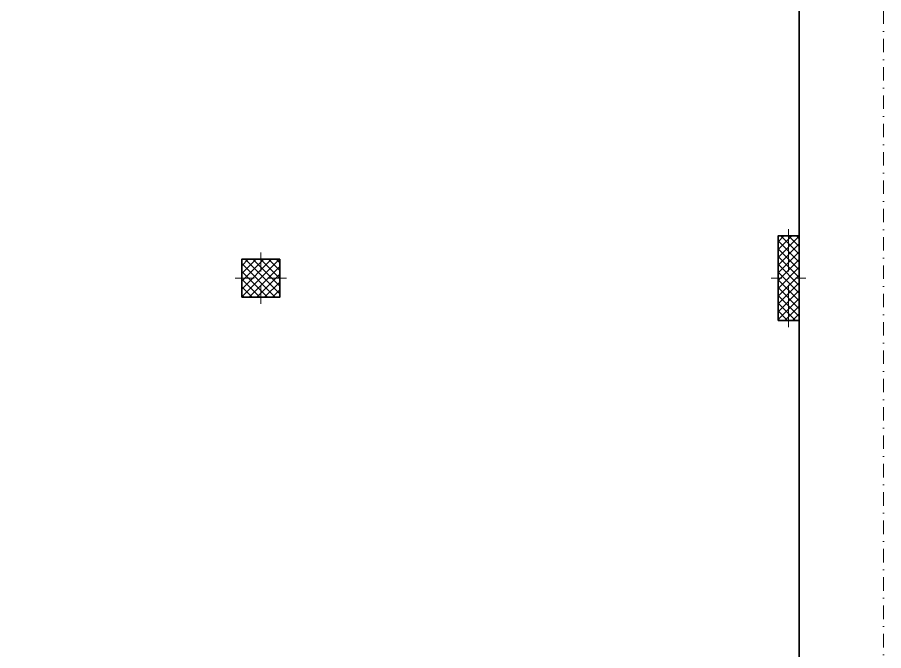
# Model space of a CAD drawing. Header units: millimetres. Extents: x -1862870 to -1833070, y -2748569 to -2679967.
# Drawn here: x -1848303 to -1838046, y -2700869 to -2693377 of the extents above; entities that cross this region are included whole.
import ezdxf

# ---------------------------------------------------------------- set-up
doc = ezdxf.new("R2010")
doc.units = ezdxf.units.MM
doc.header["$MEASUREMENT"] = 0
doc.linetypes.add('Dot & Dashed', pattern=[335.138881, 158.75, -88.194444, 0, -88.194437])
for name, color, linetype, lineweight in [('0_Pen_No__20', 1, 'Continuous', 0), ('A - Muret_Pen_No__6', 5, 'Continuous', 35), ('A - Shtyllat_Pen_No__101', 252, 'Continuous', 13), ('A - Shtyllat_Pen_No__22', 8, 'Continuous', 35)]:
    doc.layers.add(name, color=color, linetype=linetype, lineweight=lineweight)
doc.layers.add('0_Pen_No__61', color=7, linetype='Continuous', lineweight=20, true_color=0x6a6a6a)
doc.layers.add('A - Shtyllat', color=7, linetype='Continuous')
pattern_1 = [(45, (-3432101.99, -2046631.03), (-45.961939, 45.961939), []), (135, (-3432101.99, -2046631.03), (45.961939, 45.961939), [])]

# ---------------------------------------------------------------- blocks, each defined once
blk = doc.blocks.new('Column_11', base_point=(-1845421, -2696463))
at = {"layer": 'A - Shtyllat_Pen_No__101', "linetype": 'Continuous', "lineweight": 13}
h = blk.add_hatch(dxfattribs=at)
h.set_pattern_fill('Concrete_Block', color=252, style=0, pattern_type=2)
h.set_pattern_definition(pattern_1)
h.paths.add_polyline_path([(-1845646, -2696688), (-1845196, -2696688), (-1845196, -2696238), (-1845646, -2696238)])
at = {"layer": 'A - Shtyllat_Pen_No__101', "color": 252, "linetype": 'Continuous', "lineweight": 13}
for p, q in [((-1845421, -2696383), (-1845421, -2696158)), ((-1845501, -2696463), (-1845726, -2696463)), ((-1845421, -2696543), (-1845421, -2696768)), ((-1845341, -2696463), (-1845116, -2696463))]:
    blk.add_line(p, q, dxfattribs=at)
blk.add_point((-1845421, -2696463), dxfattribs=at)
at = {"layer": 'A - Shtyllat_Pen_No__22', "color": 8, "linetype": 'Continuous', "lineweight": 35, "flags": 128}
blk.add_lwpolyline([(-1845646, -2696688), (-1845196, -2696688), (-1845196, -2696238), (-1845646, -2696238)], close=True, dxfattribs=at)
blk = doc.blocks.new('Column_27', base_point=(-1839171, -2696463))
at = {"layer": 'A - Shtyllat_Pen_No__101', "linetype": 'Continuous', "lineweight": 13}
h = blk.add_hatch(dxfattribs=at)
h.set_pattern_fill('Concrete_Block', color=252, style=0, pattern_type=2)
h.set_pattern_definition(pattern_1)
h.paths.add_polyline_path([(-1839296, -2696963), (-1839046, -2696963), (-1839046, -2695963), (-1839296, -2695963)])
at = {"layer": 'A - Shtyllat_Pen_No__101', "color": 252, "linetype": 'Continuous', "lineweight": 13}
for p, q in [((-1839171, -2696383), (-1839171, -2695883)), ((-1839251, -2696463), (-1839376, -2696463)), ((-1839171, -2696543), (-1839171, -2697043)), ((-1839091, -2696463), (-1838966, -2696463))]:
    blk.add_line(p, q, dxfattribs=at)
blk.add_point((-1839171, -2696463), dxfattribs=at)
at = {"layer": 'A - Shtyllat_Pen_No__22', "color": 8, "linetype": 'Continuous', "lineweight": 35, "flags": 128}
blk.add_lwpolyline([(-1839296, -2696963), (-1839046, -2696963), (-1839046, -2695963), (-1839296, -2695963)], close=True, dxfattribs=at)
blk = doc.blocks.new('Column_30', base_point=(-1845421, -2696463))
at = {"layer": 'A - Shtyllat_Pen_No__101', "linetype": 'Continuous', "lineweight": 13}
h = blk.add_hatch(dxfattribs=at)
h.set_pattern_fill('Concrete_Block', color=252, style=0, pattern_type=2)
h.set_pattern_definition(pattern_1)
h.paths.add_polyline_path([(-1845646, -2696688), (-1845196, -2696688), (-1845196, -2696238), (-1845646, -2696238)])
at = {"layer": 'A - Shtyllat_Pen_No__101', "color": 252, "linetype": 'Continuous', "lineweight": 13}
for p, q in [((-1845421, -2696383), (-1845421, -2696158)), ((-1845501, -2696463), (-1845726, -2696463)), ((-1845421, -2696543), (-1845421, -2696768)), ((-1845341, -2696463), (-1845116, -2696463))]:
    blk.add_line(p, q, dxfattribs=at)
blk.add_point((-1845421, -2696463), dxfattribs=at)
at = {"layer": 'A - Shtyllat_Pen_No__22', "color": 8, "linetype": 'Continuous', "lineweight": 35, "flags": 128}
blk.add_lwpolyline([(-1845646, -2696688), (-1845196, -2696688), (-1845196, -2696238), (-1845646, -2696238)], close=True, dxfattribs=at)
blk = doc.blocks.new('Column_32', base_point=(-1839171, -2696463))
at = {"layer": 'A - Shtyllat_Pen_No__101', "linetype": 'Continuous', "lineweight": 13}
h = blk.add_hatch(dxfattribs=at)
h.set_pattern_fill('Concrete_Block', color=252, style=0, pattern_type=2)
h.set_pattern_definition(pattern_1)
h.paths.add_polyline_path([(-1839296, -2696963), (-1839046, -2696963), (-1839046, -2695963), (-1839296, -2695963)])
at = {"layer": 'A - Shtyllat_Pen_No__101', "color": 252, "linetype": 'Continuous', "lineweight": 13}
for p, q in [((-1839171, -2696383), (-1839171, -2695883)), ((-1839251, -2696463), (-1839376, -2696463)), ((-1839171, -2696543), (-1839171, -2697043)), ((-1839091, -2696463), (-1838966, -2696463))]:
    blk.add_line(p, q, dxfattribs=at)
blk.add_point((-1839171, -2696463), dxfattribs=at)
at = {"layer": 'A - Shtyllat_Pen_No__22', "color": 8, "linetype": 'Continuous', "lineweight": 35, "flags": 128}
blk.add_lwpolyline([(-1839296, -2696963), (-1839046, -2696963), (-1839046, -2695963), (-1839296, -2695963)], close=True, dxfattribs=at)
blk = doc.blocks.new('Column_56', base_point=(-1845421, -2696463))
at = {"layer": 'A - Shtyllat_Pen_No__101', "linetype": 'Continuous', "lineweight": 13}
h = blk.add_hatch(dxfattribs=at)
h.set_pattern_fill('Concrete_Block', color=252, style=0, pattern_type=2)
h.set_pattern_definition(pattern_1)
h.paths.add_polyline_path([(-1845646, -2696688), (-1845196, -2696688), (-1845196, -2696238), (-1845646, -2696238)])
at = {"layer": 'A - Shtyllat_Pen_No__101', "color": 252, "linetype": 'Continuous', "lineweight": 13}
for p, q in [((-1845421, -2696383), (-1845421, -2696158)), ((-1845501, -2696463), (-1845726, -2696463)), ((-1845421, -2696543), (-1845421, -2696768)), ((-1845341, -2696463), (-1845116, -2696463))]:
    blk.add_line(p, q, dxfattribs=at)
blk.add_point((-1845421, -2696463), dxfattribs=at)
at = {"layer": 'A - Shtyllat_Pen_No__22', "color": 8, "linetype": 'Continuous', "lineweight": 35, "flags": 128}
blk.add_lwpolyline([(-1845646, -2696688), (-1845196, -2696688), (-1845196, -2696238), (-1845646, -2696238)], close=True, dxfattribs=at)
blk = doc.blocks.new('Column_74', base_point=(-1839171, -2696463))
at = {"layer": 'A - Shtyllat_Pen_No__101', "linetype": 'Continuous', "lineweight": 13}
h = blk.add_hatch(dxfattribs=at)
h.set_pattern_fill('Concrete_Block', color=252, style=0, pattern_type=2)
h.set_pattern_definition(pattern_1)
h.paths.add_polyline_path([(-1839296, -2696963), (-1839046, -2696963), (-1839046, -2695963), (-1839296, -2695963)])
at = {"layer": 'A - Shtyllat_Pen_No__101', "color": 252, "linetype": 'Continuous', "lineweight": 13}
for p, q in [((-1839171, -2696383), (-1839171, -2695883)), ((-1839251, -2696463), (-1839376, -2696463)), ((-1839171, -2696543), (-1839171, -2697043)), ((-1839091, -2696463), (-1838966, -2696463))]:
    blk.add_line(p, q, dxfattribs=at)
blk.add_point((-1839171, -2696463), dxfattribs=at)
at = {"layer": 'A - Shtyllat_Pen_No__22', "color": 8, "linetype": 'Continuous', "lineweight": 35, "flags": 128}
blk.add_lwpolyline([(-1839296, -2696963), (-1839046, -2696963), (-1839046, -2695963), (-1839296, -2695963)], close=True, dxfattribs=at)
blk = doc.blocks.new('Column_78', base_point=(-1845421, -2696463))
at = {"layer": 'A - Shtyllat_Pen_No__101', "linetype": 'Continuous', "lineweight": 13}
h = blk.add_hatch(dxfattribs=at)
h.set_pattern_fill('Concrete_Block', color=252, style=0, pattern_type=2)
h.set_pattern_definition(pattern_1)
h.paths.add_polyline_path([(-1845646, -2696688), (-1845196, -2696688), (-1845196, -2696238), (-1845646, -2696238)])
at = {"layer": 'A - Shtyllat_Pen_No__101', "color": 252, "linetype": 'Continuous', "lineweight": 13}
for p, q in [((-1845421, -2696383), (-1845421, -2696158)), ((-1845501, -2696463), (-1845726, -2696463)), ((-1845421, -2696543), (-1845421, -2696768)), ((-1845341, -2696463), (-1845116, -2696463))]:
    blk.add_line(p, q, dxfattribs=at)
blk.add_point((-1845421, -2696463), dxfattribs=at)
at = {"layer": 'A - Shtyllat_Pen_No__22', "color": 8, "linetype": 'Continuous', "lineweight": 35, "flags": 128}
blk.add_lwpolyline([(-1845646, -2696688), (-1845196, -2696688), (-1845196, -2696238), (-1845646, -2696238)], close=True, dxfattribs=at)
blk = doc.blocks.new('Column_80', base_point=(-1839171, -2696463))
at = {"layer": 'A - Shtyllat_Pen_No__101', "linetype": 'Continuous', "lineweight": 13}
h = blk.add_hatch(dxfattribs=at)
h.set_pattern_fill('Concrete_Block', color=252, style=0, pattern_type=2)
h.set_pattern_definition(pattern_1)
h.paths.add_polyline_path([(-1839296, -2696963), (-1839046, -2696963), (-1839046, -2695963), (-1839296, -2695963)])
at = {"layer": 'A - Shtyllat_Pen_No__101', "color": 252, "linetype": 'Continuous', "lineweight": 13}
for p, q in [((-1839171, -2696383), (-1839171, -2695883)), ((-1839251, -2696463), (-1839376, -2696463)), ((-1839171, -2696543), (-1839171, -2697043)), ((-1839091, -2696463), (-1838966, -2696463))]:
    blk.add_line(p, q, dxfattribs=at)
blk.add_point((-1839171, -2696463), dxfattribs=at)
at = {"layer": 'A - Shtyllat_Pen_No__22', "color": 8, "linetype": 'Continuous', "lineweight": 35, "flags": 128}
blk.add_lwpolyline([(-1839296, -2696963), (-1839046, -2696963), (-1839046, -2695963), (-1839296, -2695963)], close=True, dxfattribs=at)
blk = doc.blocks.new('Column_100', base_point=(-1845421, -2696463))
at = {"layer": 'A - Shtyllat_Pen_No__101', "linetype": 'Continuous', "lineweight": 13}
h = blk.add_hatch(dxfattribs=at)
h.set_pattern_fill('Concrete_Block', color=252, style=0, pattern_type=2)
h.set_pattern_definition(pattern_1)
h.paths.add_polyline_path([(-1845646, -2696688), (-1845196, -2696688), (-1845196, -2696238), (-1845646, -2696238)])
at = {"layer": 'A - Shtyllat_Pen_No__101', "color": 252, "linetype": 'Continuous', "lineweight": 13}
for p, q in [((-1845421, -2696383), (-1845421, -2696158)), ((-1845501, -2696463), (-1845726, -2696463)), ((-1845421, -2696543), (-1845421, -2696768)), ((-1845341, -2696463), (-1845116, -2696463))]:
    blk.add_line(p, q, dxfattribs=at)
blk.add_point((-1845421, -2696463), dxfattribs=at)
at = {"layer": 'A - Shtyllat_Pen_No__22', "color": 8, "linetype": 'Continuous', "lineweight": 35, "flags": 128}
blk.add_lwpolyline([(-1845646, -2696688), (-1845196, -2696688), (-1845196, -2696238), (-1845646, -2696238)], close=True, dxfattribs=at)
blk = doc.blocks.new('Column_117', base_point=(-1839171, -2696463))
at = {"layer": 'A - Shtyllat_Pen_No__101', "linetype": 'Continuous', "lineweight": 13}
h = blk.add_hatch(dxfattribs=at)
h.set_pattern_fill('Concrete_Block', color=252, style=0, pattern_type=2)
h.set_pattern_definition(pattern_1)
h.paths.add_polyline_path([(-1839296, -2696963), (-1839046, -2696963), (-1839046, -2695963), (-1839296, -2695963)])
at = {"layer": 'A - Shtyllat_Pen_No__101', "color": 252, "linetype": 'Continuous', "lineweight": 13}
for p, q in [((-1839171, -2696383), (-1839171, -2695883)), ((-1839251, -2696463), (-1839376, -2696463)), ((-1839171, -2696543), (-1839171, -2697043)), ((-1839091, -2696463), (-1838966, -2696463))]:
    blk.add_line(p, q, dxfattribs=at)
blk.add_point((-1839171, -2696463), dxfattribs=at)
at = {"layer": 'A - Shtyllat_Pen_No__22', "color": 8, "linetype": 'Continuous', "lineweight": 35, "flags": 128}
blk.add_lwpolyline([(-1839296, -2696963), (-1839046, -2696963), (-1839046, -2695963), (-1839296, -2695963)], close=True, dxfattribs=at)
blk = doc.blocks.new('Column_119', base_point=(-1845421, -2696463))
at = {"layer": 'A - Shtyllat_Pen_No__101', "linetype": 'Continuous', "lineweight": 13}
h = blk.add_hatch(dxfattribs=at)
h.set_pattern_fill('Concrete_Block', color=252, style=0, pattern_type=2)
h.set_pattern_definition(pattern_1)
h.paths.add_polyline_path([(-1845646, -2696688), (-1845196, -2696688), (-1845196, -2696238), (-1845646, -2696238)])
at = {"layer": 'A - Shtyllat_Pen_No__101', "color": 252, "linetype": 'Continuous', "lineweight": 13}
for p, q in [((-1845421, -2696383), (-1845421, -2696158)), ((-1845501, -2696463), (-1845726, -2696463)), ((-1845421, -2696543), (-1845421, -2696768)), ((-1845341, -2696463), (-1845116, -2696463))]:
    blk.add_line(p, q, dxfattribs=at)
blk.add_point((-1845421, -2696463), dxfattribs=at)
at = {"layer": 'A - Shtyllat_Pen_No__22', "color": 8, "linetype": 'Continuous', "lineweight": 35, "flags": 128}
blk.add_lwpolyline([(-1845646, -2696688), (-1845196, -2696688), (-1845196, -2696238), (-1845646, -2696238)], close=True, dxfattribs=at)
blk = doc.blocks.new('Column_121', base_point=(-1839171, -2696463))
at = {"layer": 'A - Shtyllat_Pen_No__101', "linetype": 'Continuous', "lineweight": 13}
h = blk.add_hatch(dxfattribs=at)
h.set_pattern_fill('Concrete_Block', color=252, style=0, pattern_type=2)
h.set_pattern_definition(pattern_1)
h.paths.add_polyline_path([(-1839296, -2696963), (-1839046, -2696963), (-1839046, -2695963), (-1839296, -2695963)])
at = {"layer": 'A - Shtyllat_Pen_No__101', "color": 252, "linetype": 'Continuous', "lineweight": 13}
for p, q in [((-1839171, -2696383), (-1839171, -2695883)), ((-1839251, -2696463), (-1839376, -2696463)), ((-1839171, -2696543), (-1839171, -2697043)), ((-1839091, -2696463), (-1838966, -2696463))]:
    blk.add_line(p, q, dxfattribs=at)
blk.add_point((-1839171, -2696463), dxfattribs=at)
at = {"layer": 'A - Shtyllat_Pen_No__22', "color": 8, "linetype": 'Continuous', "lineweight": 35, "flags": 128}
blk.add_lwpolyline([(-1839296, -2696963), (-1839046, -2696963), (-1839046, -2695963), (-1839296, -2695963)], close=True, dxfattribs=at)

msp = doc.modelspace()

# ---------------------------------------------------------------- linework, layer by layer
at = {"layer": '0_Pen_No__20', "color": 1, "linetype": 'Dot & Dashed', "lineweight": 0}
msp.add_lwpolyline([(-1859505, -2748569), (-1838046, -2745752), (-1838046, -2682881), (-1861990, -2681089), (-1861707, -2694855), (-1861255, -2720719), (-1860079, -2739444)], close=True, dxfattribs=at)
at = {"layer": '0_Pen_No__61', "color": 251, "linetype": 'Continuous', "lineweight": 20, "true_color": 0x6a6a6a}
msp.add_line((-1839046, -2686138), (-1839046, -2723016), dxfattribs=at)
at = {"layer": 'A - Muret_Pen_No__6', "color": 5, "linetype": 'Continuous', "lineweight": 35}
msp.add_lwpolyline([(-1839046, -2714761), (-1839046, -2686138), (-1846246, -2686138), (-1846246, -2686892), (-1848196, -2686888), (-1848196, -2688838), (-1858710, -2688838), (-1858710, -2714761)], dxfattribs=at)

# ---------------------------------------------------------------- block references
at = {"layer": 'A - Shtyllat', "color": 8, "lineweight": 35}
for name, p in [('Column_27', (-1839171, -2696463)), ('Column_32', (-1839171, -2696463)), ('Column_74', (-1839171, -2696463)), ('Column_80', (-1839171, -2696463)), ('Column_117', (-1839171, -2696463)), ('Column_121', (-1839171, -2696463)), ('Column_11', (-1845421, -2696463)), ('Column_30', (-1845421, -2696463)), ('Column_56', (-1845421, -2696463)), ('Column_78', (-1845421, -2696463)), ('Column_100', (-1845421, -2696463)), ('Column_119', (-1845421, -2696463))]:
    msp.add_blockref(name, p, dxfattribs=at)

doc.saveas('drawing.dxf')
